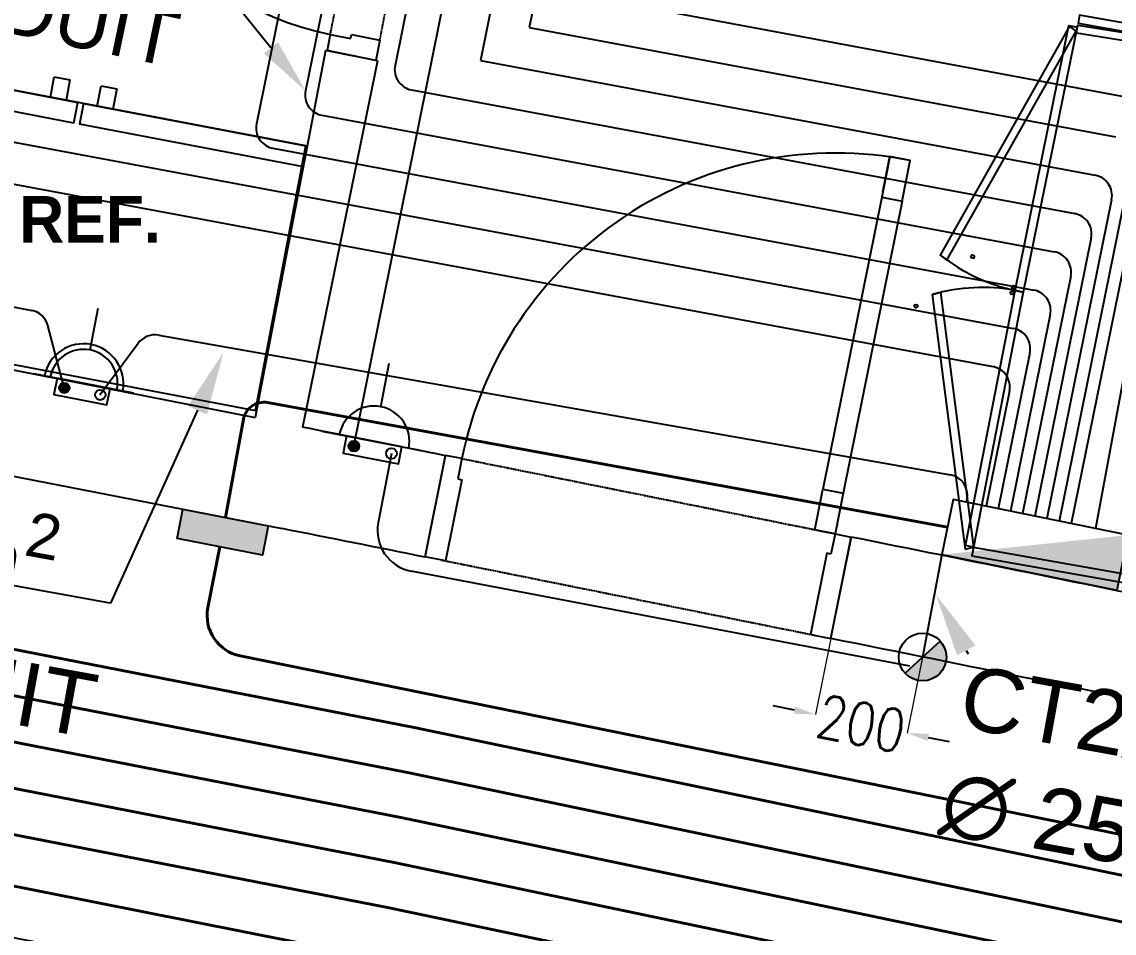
# Model space of a CAD drawing. Extents: x -678889171 to 586587, y -792238163 to 335485.
# Drawn here: x 60443 to 63083, y 33864 to 36066 of the extents above; entities that cross this region are included whole.
import ezdxf
from ezdxf import colors
from ezdxf.entities.mleader import LeaderData, LeaderLine
from ezdxf.math import Vec2, Vec3

# ---------------------------------------------------------------- set-up
doc = ezdxf.new("R2010")
doc.units = 0
doc.header["$MEASUREMENT"] = 0
doc.linetypes.add('XR-Typ22$0$HIDDEN', pattern=[0.375, 0.25, -0.125])
doc.linetypes.add('XR-Typ22$0$XR-A-TYP-2-4-5-6$0$XR-A-TYP-2-3-4-6-7-8-9-10$0$HIDDEN', pattern=[0.375, 0.25, -0.125])
doc.layers.get('0').update_dxf_attribs({"color": 8})
doc.layers.get('Defpoints').update_dxf_attribs({"color": 252})
for name, color, linetype in [('1', 8, 'Continuous'), ('9TH-FURN$0$A-SITE-PATT', 252, 'Continuous'), ('E-POW-BLOCK', 4, 'Continuous'), ('E-POW-WIR-NO', 4, 'Continuous'), ('E-TEXT', 3, 'Continuous'), ('loop line emped', 1, 'Continuous'), ('MEP', 4, 'Continuous'), ('powr wire', 4, 'Continuous'), ('XFRB100$0$11032-XEFR-B1$0$E-POWER-PANEL', 1, 'Continuous'), ('XFRB100$0$11032-XEFR-B1$0$E-POWR-PANL', 2, 'Continuous'), ('XR-A-9TH-FLOOR$0$A-ANNO-SYMB', 252, 'Continuous'), ('XR-A-TYP.furn$0$XR-A-TYP-2-4-5-6$0$I-FURN', 252, 'Continuous'), ('XR-Typ22$0$A-DOOR', 252, 'Continuous'), ('XR-Typ22$0$A-FLOR-OVHD', 252, 'XR-Typ22$0$HIDDEN'), ('XR-Typ22$0$A-WALL', 252, 'Continuous'), ('XR-Typ22$0$XR-A-2ND-FLOOR$0$XR-A-TYP-2-4-5-6$0$A-ANNO-NOTE', 252, 'Continuous'), ('XR-Typ22$0$XR-A-2ND-FLOOR$0$XR-A-TYP-2-4-5-6$0$A-EQPM', 252, 'Continuous'), ('XR-Typ22$0$XR-A-2ND-FLOOR$0$XR-A-TYP-2-4-5-6$0$A-WALL', 252, 'Continuous'), ('XR-Typ22$0$XR-A-TYP-2-4-5-6$0$A-WALL', 252, 'Continuous'), ('XR-Typ22$0$XR-A-TYP-2-4-5-6$0$XR-A-TYP-2-3-4-6-7-8-9-10$0$A-DOOR', 252, 'Continuous'), ('XR-Typ22$0$XR-A-TYP-2-4-5-6$0$XR-A-TYP-2-3-4-6-7-8-9-10$0$A-FLOR-OVHD', 252, 'XR-Typ22$0$XR-A-TYP-2-4-5-6$0$XR-A-TYP-2-3-4-6-7-8-9-10$0$HIDDEN')]:
    doc.layers.add(name, color=color, linetype=linetype)
doc.styles.get("Standard").update_dxf_attribs({"font": 'arial.ttf'})
doc.styles.add('Work$0$E-M.MODUL', font='romans.shx', dxfattribs={"width": 0.8})
doc.styles.add('XR-Typ22$0$XR-A-2ND-FLOOR$0$XR-A-TYP-2-4-5-6$0$TYPICAL TYPES$0$XREF_1BR$0$KZT', font='')
doc.styles.get('XR-Typ22$0$XR-A-2ND-FLOOR$0$XR-A-TYP-2-4-5-6$0$TYPICAL TYPES$0$XREF_1BR$0$KZT').set_extended_font_data('AvantGarde LT Medium', bold=True)
doc.dimstyles.new('Work$0$S-DIM', dxfattribs={"dimscale": 500, "dimtxt": 0.2065, "dimasz": 0.104, "dimexe": 0, "dimexo": 0, "dimgap": 0, "dimtad": 0, "dimdec": 0, "dimzin": 0, "dimdsep": 46, "dimtxsty": 'Work$0$E-M.MODUL', "dimcen": 0.25, "dimclrd": 5, "dimclre": 5, "dimclrt": 1, "dimadec": 0, "dimazin": 0, "dimtfac": 1, "dimtdec": 0, "dimtofl": 0, "dimtmove": 0, "dimatfit": 3, "dimfxl": 1, "dimtolj": 1, "dimtzin": 0, "dimlwe": 13, "dimarcsym": 0})

# ---------------------------------------------------------------- blocks, each defined once
blk = doc.blocks.new('SO1')
at = {"layer": 'E-POW-BLOCK'}
h = blk.add_hatch(color=3, dxfattribs=at)
h.dxf.hatch_style = 1
edge = h.paths.add_edge_path()
edge.add_arc((-0.1064295025979398, -0.04814632734824666), 0.03025259035537483, 0, 360)
at = {"layer": 'E-POW-BLOCK', "color": 3}
for p, q in [((1.42e-14, 0.2000001000000597), (0, 0.4500002250000599)), ((-0.3000001499999971, 7.11e-14), (0.3000001499999971, 1.42e-14))]:
    blk.add_line(p, q, dxfattribs=at)
blk.add_lwpolyline([(0.1593095883453804, 4.265338082731773e-14), (-0.1593095883453804, 4.265338082731773e-14), (-0.1593095883453804, -0.09876317676643645), (0.1593095883453804, -0.09876317676643645)], close=True, dxfattribs=at)
for centre in [(-0.1064295025979398, -0.04814632734824666), (0.1096454942411166, -0.04814632734824666)]:
    blk.add_circle(centre, 0.03025259035537483, dxfattribs=at)
blk.add_arc((0, 1.42e-14), 0.2000001000000001, 0, 179.9999999999979, dxfattribs=at)
blk = doc.blocks.new('POWER OUTLET')
h = blk.add_hatch(color=3)
h.dxf.hatch_style = 1
h.paths.add_polyline_path([(-33.35452180699924, 31.98717332019851), (-34.06205133726363, 32.74224302445008, 0.207370734747003), (-34.38928182481724, 31.98717332019851, 0.6487759016068458), (-32.66350035819608, 31.21696708043626)])
at = {"color": 3}
for points in [[(-33.35452180699924, 31.98717332019851), (-34.06205133726363, 32.74224302445008)], [(-33.35452180699924, 31.98717332019851), (-32.66350035819608, 31.21696708043626)]]:
    blk.add_lwpolyline(points, dxfattribs=at)
blk.add_circle((-33.35452180699924, 31.98717332019851), 1.034760017818, dxfattribs=at)
blk = doc.blocks.new('SO1 WP')
at = {"layer": 'E-POW-BLOCK'}
h = blk.add_hatch(color=3, dxfattribs=at)
h.dxf.hatch_style = 1
edge = h.paths.add_edge_path()
edge.add_arc((-0.1064295025979398, -0.0481463273482458), 0.03025259035537483, 0, 360)
at = {"layer": 'E-POW-BLOCK', "color": 3}
for p, q in [((1.4210854715202e-14, 0.2000001000000591), (0, 0.4500002250000605)), ((-0.3000001499999954, 7.105427357601002e-14), (0.3000001499999954, 1.598721155460225e-14))]:
    blk.add_line(p, q, dxfattribs=at)
blk.add_lwpolyline([(0.1593095883453804, 4.352074256530614e-14), (-0.1593095883453804, 4.352074256530614e-14), (-0.1593095883453804, -0.09876317676643558), (0.1593095883453804, -0.09876317676643558)], close=True, dxfattribs=at)
for centre in [(-0.1064295025979398, -0.0481463273482458), (0.1096454942411166, -0.0481463273482458)]:
    blk.add_circle(centre, 0.03025259035537483, dxfattribs=at)
for centre, radius, start, end in [((0, -0.002806461197749854), 0.2353418572437975, 0.6832706906615592, 179.3167293093385), ((0, 1.598721155460225e-14), 0.2000001000000002, 0, 180)]:
    blk.add_arc(centre, radius, start, end, dxfattribs=at)
blk = doc.blocks.new('XFRB100$0$11032-XEFR-B1$0$PANEL1', base_point=(-100.0000000000291, 0))
at = {"layer": 'XFRB100$0$11032-XEFR-B1$0$E-POWR-PANL', "color": 3}
blk.add_lwpolyline([(358.7350829352928, 254.5942718074035), (-450.0000000000279, 254.5942718073962), (-450.0000000000275, -2.371791651967214e-11), (358.7350829352786, -2.362199325034453e-11)], close=True, dxfattribs=at)
blk.add_solid([(-450.0000000000275, -2.371791651967214e-11), (358.7350829352786, -2.362199325034453e-11), (358.7350829352928, 254.5942718074035)], dxfattribs=at)
blk = doc.blocks.new('h')
h = blk.add_hatch()
h.set_pattern_fill('AR-CONC', color=4)
h.set_pattern_definition([(49.99999999999999, (0, 0), (7.172601826007535, -0.6275213498259511), [0.75, -8.25]), (355, (0, 0), (-1.38751333613, 7.521921337000118), [0.6, -6.6]), (100.45144446, (0.59771681, -0.05229344), (5.78508846727112, 6.894399909686294), [0.6374019199999998, -7.011421119999999]), (46.18420000000001, (0, 2), (10.67241330671572, -1.655192807930765), [1.125, -12.375]), (96.63563549, (0.88936745, 1.86206693), (9.346619456742284, 9.741186007745505), [0.95610342, -10.5171376]), (351.1841639899999, (0, 2), (9.346619450547731, 9.741186002699902), [0.9, -9.90000001]), (21, (1, 1.5), (5.969070521184617, -4.026188906653388), [0.75, -8.25]), (326.0000000000001, (1, 1.5), (2.433153319215817, 7.25150045046853), [0.6, -6.6]), (71.45144474, (1.49742254, 1.16448426), (8.402223767299711, 3.225311528063538), [0.6374019000000001, -7.01142112]), (37.50000000000001, (0, 0), (0.1215985531729067, 3.328938538313115), [0, -6.52, 0, -6.7, 0, -6.625]), (7.499999999999999, (0, 0), (2.630695374421486, 3.944117118823602), [0, -3.82, 0, -6.37, 0, -2.525]), (327.5, (-2.23, 0), (5.33822436172409, -0.2255487173437976), [0, -2.5, 0, -7.8, 0, -10.35]), (317.5, (-3.23, 0), (5.831861693423862, 1.001049823323177), [0, -3.25, 0, -5.18, 0, -7.35])])
h.paths.add_polyline_path([(648500834.4310429, 819108045.8914065), (648500906.656452, 819108048.82615), (648500915.1896517, 819107838.8201035), (648500842.9642427, 819107835.8853601)])
at = {"color": 4}
blk.add_lwpolyline([(648500834.4310429, 819108045.8914065), (648500906.656452, 819108048.82615), (648500915.1896517, 819107838.8201035), (648500842.9642427, 819107835.8853601)], close=True, dxfattribs=at)
blk = doc.blocks.new('*D3143')
at = {"layer": '1', "color": 5, "lineweight": 13, "transparency": 16777216}
for p, q in [((62398.53296244287, 34576.4601421058), (62361.29688076403, 34392.683828582)), ((62620.08404605717, 34531.5702752491), (62582.84796437833, 34347.79396172529))]:
    blk.add_line(p, q, dxfattribs=at)
at = {"layer": '1', "color": 5, "lineweight": -2, "transparency": 16777216}
for p, q in [((62310.33248903356, 34403.01004645415), (62259.36809730309, 34413.3362643263)), ((62633.8123561088, 34337.46774385314), (62684.77674783926, 34327.14152598098))]:
    blk.add_line(p, q, dxfattribs=at)
at = {"layer": '1', "color": 5, "transparency": 16777216}
for points in [[(62312.05352534558, 34411.50411174256), (62308.61145272152, 34394.51598116574), (62361.29688076403, 34392.683828582)], [(62635.53339242082, 34345.96180914155), (62632.09131979677, 34328.97367856473), (62582.84796437833, 34347.79396172529)]]:
    blk.add_solid(points, dxfattribs=at)
at = {"layer": 'Defpoints', "color": 0, "transparency": 16777216}
for p in [(62398.53296244287, 34576.4601421058, 7.655406923288758e-06), (62620.08404605717, 34531.5702752491, 1.233358114103702e-06), (62582.84796437833, 34347.79396172529)]:
    blk.add_point(p, dxfattribs=at)
at = {"layer": '1', "color": 1, "transparency": 16777216, "insert": (62472.07242257117, 34370.23889515364), "char_height": 103.25, "attachment_point": 5, "rotation": 348.546001364838, "style": 'Work$0$E-M.MODUL'}
blk.add_mtext('\\A1;200', dxfattribs=at)
blk = doc.blocks.new('*D3305')
at = {"layer": '1', "color": 5, "lineweight": 13, "transparency": 16777216}
for p, q in [((57349.44041994223, 34044.15306166386), (57422.15953772794, 34425.26943079215)), ((61137.44945141576, 33321.37992136789), (61210.16856920147, 33702.49629049617))]:
    blk.add_line(p, q, dxfattribs=at)
at = {"layer": '1', "color": 5, "lineweight": -2, "transparency": 16777216}
for p, q in [((57473.2380483898, 34415.52336755789), (59173.20970888158, 34091.15934274725)), ((61159.09005853961, 33712.24235373044), (59459.11839804783, 34036.60637854108))]:
    blk.add_line(p, q, dxfattribs=at)
at = {"layer": '1', "color": 5, "transparency": 16777216}
for points in [[(57474.86239226218, 34424.03645266819), (57471.61370451743, 34407.01028244758), (57422.15953772794, 34425.26943079215)], [(61160.71440241198, 33720.75543884074), (61157.46571466723, 33703.72926862013), (61210.16856920147, 33702.49629049617)]]:
    blk.add_solid(points, dxfattribs=at)
at = {"layer": 'Defpoints', "color": 0, "transparency": 16777216}
for p in [(57422.15953772794, 34425.26943079215), (57349.44041994223, 34044.15306166386, 5.662226369679004e-06), (61137.44945141576, 33321.37992136789)]:
    blk.add_point(p, dxfattribs=at)
at = {"layer": '1', "color": 1, "transparency": 16777216, "insert": (59316.1640534647, 34063.88286064417), "char_height": 103.25, "attachment_point": 5, "rotation": 349.19749310589793, "style": 'Work$0$E-M.MODUL'}
blk.add_mtext('\\A1;3900', dxfattribs=at)
blk = doc.blocks.new('*U1096')
for p, q in [((4.568885252019771e-11, 110.0000000001604), (-3.765940140246086e-11, -139.9999999998396)), ((50.00000000003659, 110.0000000001428), (4.568885252019771e-11, 110.0000000001604)), ((49.99999999996628, -89.9999999998731), (50.00000000003659, 110.0000000001428)), ((949.9999999996706, -90.00000000018952), (949.9999999997319, 109.9999999998264)), ((949.9999999997319, 109.9999999998264), (999.9999999997183, 109.9999999998088)), ((999.9999999997183, 109.9999999998088), (999.999999999635, -140.0000000001912)), ((39.9999999999487, -139.9999999998537), (39.99999999996628, -89.99999999986957)), ((39.99999999996628, -89.99999999986957), (49.99999999996628, -89.9999999998731)), ((959.9999999996661, -90.00000000019304), (949.9999999996706, -90.00000000018952)), ((959.9999999996486, -140.0000000001771), (959.9999999996661, -90.00000000019304)), ((39.9999999999487, -139.9999999998537), (-3.765940140246086e-11, -139.9999999998396)), ((959.9999999996486, -140.0000000001771), (999.999999999635, -140.0000000001912)), ((39.99999999966495, -959.9999999995945), (39.99999999990899, -239.9999999998196)), ((89.99999999964676, -959.999999999612), (89.9999999998908, -239.9999999998371))]:
    blk.add_line(p, q)
for points in [[(89.9999999998908, -239.9999999998371), (39.99999999990899, -239.9999999998196), (39.99999999994415, -139.9999999998537), (89.99999999992596, -139.9999999998712), (89.99999999989538, -226.9999999998399)], [(89.99999999963767, -959.999999999612), (39.99999999965586, -959.9999999995945), (39.99999999962069, -1059.999999999558), (89.99999999960251, -1059.999999999576), (89.99999999963309, -972.9999999996047), (89.99999999960251, -1059.999999999576)]]:
    blk.add_lwpolyline(points, close=True)
blk.add_arc((39.99999999994415, -139.9999999998537), 919.9999999997044, 269.9999999999798, 359.99999999998)
at = {"layer": 'XR-Typ22$0$XR-A-TYP-2-4-5-6$0$XR-A-TYP-2-3-4-6-7-8-9-10$0$A-FLOR-OVHD'}
for p, q in [((959.9999999997365, 109.9999999998911), (40.00000000003205, 110.0000000002145)), ((959.9999999996486, -140.0000000001771), (39.99999999994415, -139.9999999998537))]:
    blk.add_line(p, q, dxfattribs=at)
blk = doc.blocks.new('XR-Typ22$0$XR-A-2ND-FLOOR$0$XR-A-TYP-2-4-5-6$0$A$C30F165C2')
at = {"layer": 'XR-Typ22$0$XR-A-2ND-FLOOR$0$XR-A-TYP-2-4-5-6$0$A-EQPM'}
for p, q in [((7.275957614183426e-12, -7.275957614183426e-12), (900.0000000000218, 0)), ((900.0000000000218, 0), (900, -650.7999999999956)), ((7.275957614183426e-12, -650.7999999999956), (7.275957614183426e-12, -7.275957614183426e-12)), ((338.9750000000131, -600.0000000000073), (0, -600.0000000000073)), ((7.275957614183426e-12, -650.7999999999956), (0, -600.0000000000073)), ((338.9750000000131, -600.0000000000073), (338.9750000000058, -650.7999999999956)), ((900.0000000000073, -600.0000000000073), (352.9750000000058, -600.0000000000073)), ((352.9750000000058, -650.7999999999956), (352.9750000000058, -600.0000000000073)), ((900.0000000000073, -600.0000000000073), (900, -650.7999999999956)), ((900, -650.7999999999956), (7.275957614183426e-12, -650.7999999999956)), ((7.275957614183426e-12, -650.7999999999956), (338.9750000000058, -650.7999999999956)), ((310.0567722904743, -650.7999999999956), (271.6234744505637, -650.7999999999956)), ((271.6234744505637, -650.7999999999956), (271.6234744505637, -701.0267485376462)), ((310.0567722904671, -701.0267485376462), (310.0567722904743, -650.7999999999956)), ((352.9750000000058, -650.7999999999956), (900, -650.7999999999956)), ((425.3566658101699, -650.7999999999956), (386.9233679702666, -650.7999999999956)), ((386.9233679702666, -650.7999999999956), (386.9233679702593, -701.0267485376462)), ((425.3566658101699, -701.0267485376462), (425.3566658101699, -650.7999999999956)), ((271.6234744505637, -701.0267485376462), (310.0567722904671, -701.0267485376462)), ((386.9233679702593, -701.0267485376462), (425.3566658101699, -701.0267485376462))]:
    blk.add_line(p, q, dxfattribs=at)
blk = doc.blocks.new('*U1097')
for p, q in [((709.9999999996996, 719.9999999996726), (709.9999999997087, 199.9999999998977)), ((759.9999999996814, 719.9999999996726), (759.9999999996905, 199.9999999998977)), ((4.479770531926471e-12, -20), (-6.770297693817698e-14, 99.99999999993177)), ((39.99999999998629, 99.9999999999318), (-6.770297693817698e-14, 99.99999999993177)), ((39.99999999998629, 99.9999999999318), (39.99999999998629, 49.99999999994769)), ((759.9999999996862, 99.9999999999318), (759.999999999686, 49.9999999999477)), ((759.9999999996862, 99.9999999999318), (799.9999999996726, 99.99999999993177)), ((799.9999999996771, -20), (799.9999999996726, 99.99999999993177)), ((39.99999999998629, 49.99999999994769), (49.99999999998174, 49.9999999999477)), ((49.99999999998174, 49.9999999999477), (49.99999999999083, -20)), ((749.999999999686, 49.9999999999477), (749.9999999996862, -20)), ((759.999999999686, 49.9999999999477), (749.999999999686, 49.9999999999477)), ((49.99999999999083, -20), (4.479770531926471e-12, -20)), ((749.9999999996862, -20), (799.9999999996771, -20))]:
    blk.add_line(p, q)
for points in [[(709.9999999997087, 719.9999999996726), (759.9999999996905, 719.9999999996726), (759.9999999996908, 819.9999999996362), (709.999999999709, 819.9999999996362), (709.999999999709, 732.9999999996653), (709.999999999709, 819.9999999996362)], [(709.9999999997087, 199.9999999998977), (759.9999999996905, 199.9999999998977), (759.9999999996908, 99.9999999999318), (709.999999999709, 99.9999999999318), (709.999999999709, 186.9999999999004)]]:
    blk.add_lwpolyline(points, close=True)
blk.add_arc((759.9999999996908, 99.9999999999318), 719.9999999997044, 90.00000000000001, 180)
at = {"layer": 'XR-Typ22$0$A-FLOR-OVHD'}
for p, q in [((39.99999999998629, 99.9999999999318), (759.9999999996908, 99.9999999999318)), ((49.99999999998174, -20), (749.9999999996862, -20))]:
    blk.add_line(p, q, dxfattribs=at)
blk = doc.blocks.new('XR-Typ22')
at = {"layer": 'XR-Typ22$0$A-WALL'}
for p, q in [((60666.31270323598, 22204.64157081608), (63807.77462108811, 21588.35053560581)), ((59518.84743267482, 22169.43560154652), (63873.18889040181, 21319.74647324228, -0.04011001418541224))]:
    blk.add_line(p, q, dxfattribs=at)
at = {"layer": 'XR-Typ22$0$XR-A-2ND-FLOOR$0$XR-A-TYP-2-4-5-6$0$A-WALL', "extrusion": (6.689319979007212e-07, -6.631241455370009e-08, 0.9999999999997741)}
for p, q in [((63977.55902949904, 22474.8426041205), (63807.77462108811, 21588.35053560581)), ((64102.91498050241, 22450.48046592055), (63977.55902949904, 22474.8426041205)), ((64102.91498050241, 22450.48046592055), (63921.99084618401, 21564.93651686299))]:
    blk.add_line(p, q, dxfattribs=at)
at = {"layer": 'XR-Typ22$0$XR-A-TYP-2-4-5-6$0$A-WALL', "extrusion": (6.689319979007212e-07, -6.631241455370009e-08, 0.9999999999997741)}
blk.add_line((64218.47820809545, 21250.91777053963), (64267.82192369613, 21496.00013334483), dxfattribs=at)
blk.add_lwpolyline([(65199.11882613104, 21055.09518599851), (65248.462475878, 21300.17722171297)], dxfattribs=at)
for centre, radius, start, end in [((-55585.00220910979, -578860.3633940873, 0.001203041805030267), 612202.95873223, 78.71011500409048, 78.74311793402943), ((-55585.00220910979, -578860.3633940873, 0.001203041805030274), 611952.95873223, 78.71011500409048, 78.74311793402943), ((-55585.00220910979, -578860.3633940873, 0.001203041805030267), 612202.95873223, 78.53422891828544, 78.61652544599063), ((-55585.00127178701, -578860.3587469425, 0.08474694428397152), 611952.9539915044, 78.52236559113146, 78.61652544599063)]:
    blk.add_arc(centre, radius, start, end, dxfattribs=at)
at = {"layer": 'XR-Typ22$0$A-DOOR', "extrusion": (0, 0, -1), "xscale": -1, "zscale": -1, "rotation": 281.3487875682187}
blk.add_blockref('*U1097', (-64079.35430717871, 22455.18407999718, 0.04081835046879619), dxfattribs=at)
at = {"layer": 'XR-Typ22$0$XR-A-2ND-FLOOR$0$XR-A-TYP-2-4-5-6$0$A-EQPM', "extrusion": (3.007721294302591e-07, -5.222647380828947e-08, -0.9999999999999535), "zscale": -0.9999999999999991, "rotation": 190.7927431468051}
blk.add_blockref('XR-Typ22$0$XR-A-2ND-FLOOR$0$XR-A-TYP-2-4-5-6$0$A$C30F165C2', (-62924.07995433841, 21773.81823579694, 0.01806334815092107), dxfattribs=at)
at = {"layer": 'XR-Typ22$0$XR-A-TYP-2-4-5-6$0$XR-A-TYP-2-3-4-6-7-8-9-10$0$A-DOOR', "extrusion": (1.384735586307972e-08, 6.820317519953372e-08, 0.9999999999999977), "rotation": 168.6165241122906}
blk.add_blockref('*U1096', (65220.67881988954, 21162.18025170555, 0.002346461836561839), dxfattribs=at)
at = {"layer": 'XR-Typ22$0$XR-A-2ND-FLOOR$0$XR-A-TYP-2-4-5-6$0$A-ANNO-NOTE', "insert": (63409.00947040813, 22067.13060996724), "char_height": 112.5000000000006, "width": 1932.754287415223, "attachment_point": 5, "style": 'XR-Typ22$0$XR-A-2ND-FLOOR$0$XR-A-TYP-2-4-5-6$0$TYPICAL TYPES$0$XREF_1BR$0$KZT'}
blk.add_mtext('REF.', dxfattribs=at)
blk = doc.blocks.new('XR-A-TYP.furn')
at = {"layer": 'XR-A-TYP.furn$0$XR-A-TYP-2-4-5-6$0$I-FURN', "extrusion": (-6.87786303233802e-08, 1.283473533839706e-08, 0.9999999999999976)}
for points, elevation in [([(66352.40970538325, 22462.96452292283), (66352.40859465688, 22462.96472299839), (65799.97317865878, 22560.64279285481), (65796.42763198576, 22540.9595741447), (66348.86304233425, 22443.28150530595), (66349.74943465194, 22448.20230896587), (66358.60688307144, 22446.60681296293), (66357.72049075372, 22441.68600930314), (66367.56210575813, 22439.9132349488), (66371.1076524314, 22459.59645365891), (66361.26715708774, 22461.3690263282)], -0.004275951333769071), ([(66346.53711888396, 22428.07784344149), (66346.53600386767, 22428.0780180323), (65792.56681832294, 22516.64457857767), (65795.66074722343, 22536.40381955395), (66349.62992709666, 22447.83725989665), (66348.85645054295, 22442.89744876458), (66357.74810898208, 22441.50518075932), (66358.521585536, 22446.4449918914), (66368.40121169547, 22444.89802655321), (66365.30728279508, 22425.13878557691), (66355.4287806209, 22426.68557492003)], -0.004275951333769267), ([(65640.82677822879, 21888.09049478531), (65642.78817969159, 21887.69946498781)], -0.004275710191069363), ([(65641.02229312762, 21889.0711955166), (65642.9836945902, 21888.68016571902)], -0.004275710191069311), ([(65643.65354723537, 21902.26953919225), (65645.6149486979, 21901.87850939479)], -0.004275710191069219), ([(65643.84906213422, 21903.25023992353), (65645.81046359663, 21902.85921012598)], -0.004275710191069195), ([(66095.73667301727, 21176.27106421009), (66095.73556229088, 21176.27126428563), (65543.30014629262, 21273.94933414223), (65539.75459961951, 21254.2661154319), (66092.19000996817, 21156.58804659315), (66093.07640228585, 21161.50885025317), (66101.93385070542, 21159.91335425019), (66101.04745838784, 21154.99255059032), (66110.88907339223, 21153.21977623604), (66114.43462006545, 21172.90299494639), (66104.59412472187, 21174.67556761557)], -0.004275951333769228)]:
    blk.add_lwpolyline(points, dxfattribs=dict(at, elevation=elevation))
for points, elevation in [([(65776.00294031548, 22533.98251557278), (65463.44354991835, 21980.82853174119), (65479.32231340637, 21968.66692538537), (65791.8808384477, 22521.82141566746)], -0.004276047263544569), ([(65644.29931177098, 21895.27933500718), (65774.22627303137, 22535.53785695502), (65793.8402881094, 22531.6275612456), (65663.91332684857, 21891.36903929777)], -0.004276047263544442), ([(65524.35833500452, 21269.51430009107), (65444.46371443349, 21885.62502540314), (65463.79226659775, 21890.76767747198), (65543.68589375615, 21274.65681627497)], -0.004276047263544515), ([(65524.07120413512, 21278.56718780376), (65644.29930953663, 21895.27933545266), (65663.91332461439, 21891.36903974313), (65543.68521921248, 21274.65689209449)], -0.004276047263544571)]:
    blk.add_lwpolyline(points, close=True, dxfattribs=dict(at, elevation=elevation))
at = {"layer": 'XR-A-TYP.furn$0$XR-A-TYP-2-4-5-6$0$I-FURN', "ltscale": 0.5, "extrusion": (-6.87786303233802e-08, 1.283473533839706e-08, 0.9999999999999976)}
for points, elevation in [([(65544.27793654465, 21974.31841327489), (65545.86572556704, 21973.10230225177)], -0.0042802383413384), ([(65544.88599205621, 21975.11230778603), (65546.47378107857, 21973.89619676298)], -0.004280238341338409)]:
    blk.add_lwpolyline(points, dxfattribs=dict(at, elevation=elevation))
at = {"layer": 'XR-A-TYP.furn$0$XR-A-TYP-2-4-5-6$0$I-FURN', "ltscale": 0.5, "extrusion": (-6.877678520048416e-08, 1.28828157661553e-08, 0.9999999999999976)}
for points, elevation in [([(65408.16809494943, 21859.0106816571), (65410.09581566263, 21859.54349762221)], -0.004269954800130449), ([(65408.43450293216, 21858.04682130056), (65410.36222364538, 21858.57963726574)], -0.004269954800130412)]:
    blk.add_lwpolyline(points, dxfattribs=dict(at, elevation=elevation))
at = {"layer": 'XR-A-TYP.furn$0$XR-A-TYP-2-4-5-6$0$I-FURN', "ltscale": 0.5, "extrusion": (-6.87786303233802e-08, 1.283473533839706e-08, 0.9999999999999976)}
blk.add_circle((65541.40638625577, 21977.14758257672, -0.004280238341338465), 3.999999999999997, dxfattribs=at)
at = {"layer": 'XR-A-TYP.furn$0$XR-A-TYP-2-4-5-6$0$I-FURN', "extrusion": (-6.87786303233802e-08, 1.283473533839706e-08, 0.9999999999999976)}
for centre in [(65637.0017327531, 21889.36290474586, -0.004275710191069223), (65639.82850175964, 21903.54194915295, -0.004275710191069302)]:
    blk.add_circle(centre, 3.999999999999997, dxfattribs=at)
at = {"layer": 'XR-A-TYP.furn$0$XR-A-TYP-2-4-5-6$0$I-FURN', "ltscale": 0.5, "extrusion": (-6.877678520048416e-08, 1.28828157661553e-08, 0.9999999999999976)}
blk.add_circle((65404.44585751487, 21857.46311954826, -0.004269954800130497), 3.999999999999997, dxfattribs=at)
at = {"layer": 'XR-A-TYP.furn$0$XR-A-TYP-2-4-5-6$0$I-FURN', "extrusion": (-6.87786303233802e-08, 1.283473533839706e-08, 0.9999999999999976)}
for centre, start, end in [((65737.93673052291, 22327.17821828706, -0.004275710191069304), 231.6020522378321, 257.7673600626488), ((65565.15346021876, 21460.4914030788, -0.004275710191069352), 79.68322692057276, 105.8485347473257)]:
    blk.add_arc(centre, 441.9328134102258, start, end, dxfattribs=at)

msp = doc.modelspace()

# ---------------------------------------------------------------- block references
at = {"layer": 'XR-A-9TH-FLOOR$0$A-ANNO-SYMB'}
msp.add_blockref('XR-Typ22', (-2800.434649049275, 13522.11598560929), dxfattribs=at)

# ---------------------------------------------------------------- next in the draw order: block references
at = {"layer": '9TH-FURN$0$A-SITE-PATT'}
msp.add_blockref('XR-A-TYP.furn', (-2800.434649049275, 13522.11598560929), dxfattribs=at)

# ---------------------------------------------------------------- next in the draw order: linework, layer by layer
at = {"color": 240, "true_color": 0xed1f24}
for p, q in [((62606.17719295513, 40696.96140439569, -0.02521246376828401), (61669.7645363574, 36052.43980099185, -0.0005759436012056085)), ((62488.38575297131, 40618.69789651349, -0.02469248430763571), (61551.68164811438, 35972.73073625326, -4.829629151004156e-05)), ((63752.15337570556, 38711.12118122126, 0.1603095885647008), (63038.26502630374, 34842.29706792543, 0.0004223282443263088)), ((61669.7645363574, 36052.43980099185, 0.0003114729292390344), (63086.53390496408, 35788.3156542551, 0.0004207798960621408)), ((61551.68164811443, 35972.73073625324, 0.0003040640472635839), (63037.15272213492, 35695.79873262474, 0.0004215534865275768)), ((63126.37212047275, 35729.2209707392, 0.0002746509697310121), (62950.06198427957, 34860.19185425297, 0.0004223282443377926)), ((63076.9909376436, 35636.70404910882, 0.000291386348316526), (62920.66097027136, 34866.15678302883, 0.0004223282443377996))]:
    msp.add_line(p, q, dxfattribs=at)
at = {"color": 240, "true_color": 0xed1f24, "extrusion": (3.591501402189689e-08, 1.626471321981779e-07, 0.9999999999999861)}
msp.add_arc((63027.98924763021, 35646.64559706767, 0.00849135300582827), 50, 348.5313949638467, 79.43974340556633, dxfattribs=at)
at = {"layer": '1', "color": 2}
msp.add_line((62726.35784655993, 34905.57733816838, 0.00042232822882627), (62727.83705999193, 34914.11900210675, 0.0004213229386837575), dxfattribs=at)
at = {"layer": 'E-POW-WIR-NO'}
for p, q in [((61245.86952778275, 35041.14219187812, -0.04024012056340998), (61908.58213577236, 38328.13645222443, -0.0007856708442295357)), ((59960.1217041098, 35468.76871437844), (60467.43388302901, 35369.24436676683)), ((60545.97536637136, 35181.92760507518, 4.235756290713651e-06), (60506.15558992812, 35332.92900455379, 7.076232945387763e-07)), ((61336.53103527185, 35023.40991288059, -0.04024012056340964), (61304.59726724276, 34855.95293295159, -0.04531963822047913)), ((62589.62007842955, 34509.48867375631, -0.001987826355385664), (61384.09484260684, 34738.99082154682, -0.04783859079707131))]:
    msp.add_line(p, q, dxfattribs=at)
at = {"layer": 'E-POW-WIR-NO', "extrusion": (4.833788233424189e-09, 2.463959523454968e-08, 0.9999999999999998)}
msp.add_arc((60457.80837559924, 35320.17961764163, 0.001163770635358153), 50, 14.77285858578258, 78.90069002514865, dxfattribs=at)
at = {"layer": 'E-POW-WIR-NO', "extrusion": (-1.010677662689975e-05, -2.840592369725095e-05, 0.9999999995454782)}
msp.add_arc((61402.8271070488, 34837.22063194412, -1.655027048390343), 100, 169.2034200403276, 259.2034200387313, dxfattribs=at)
at = {"layer": 'loop line emped', "color": 3}
for p, q in [((61691.04325005997, 37675.89424693729, -0.00887292775673032), (61345.33456937838, 35961.21063539407, 0.0002224842109890268)), ((61411.58121063342, 37285.01741867003, 7.523547651561852e-07), (61128.67915450447, 35899.87815689811, 0.0002443298121661179)), ((61254.13130958469, 37013.84009962633, 5.220621876844862e-05), (61010.34448428752, 35820.21603113248, 0.0002631104298004604)), ((61787.84742460013, 36132.14886573042, 0.0003184030023445225), (63135.91508779294, 35880.83257588548, 0.000419438421792491)), ((61768.0813408659, 36034.11088827248, -0.0005835557350982977), (61767.79201029192, 36032.67583494219, -0.0005759436012056085)), ((58540.67926422853, 36025.44850387637, 5.638671493282416e-05), (62790.24680799016, 35233.21412447275, 0.0004186501751601438)), ((61649.998452623, 35954.40182353384, -5.590842536683759e-05), (61649.70912204901, 35952.96677020359, -4.829629147434268e-05)), ((61385.15976883259, 35902.05201015723, 0.0002923429578637338), (62987.77153930595, 35603.28181099434, 0.000421727178680123)), ((59897.72414863019, 35874.18152740048, 0.0001706040776570754), (62839.62799081902, 35325.73104610314, 0.0004204758908675698)), ((61168.50435395862, 35840.71953166126, 0.0002758978429551577), (62938.39035647697, 35510.76488936392, 0.0004212784461308759)), ((63175.75330330161, 35821.73789236955, 0.0002579155911455154), (62979.46299828761, 34854.22692547713, 0.0004223282443377996)), ((61050.16968374178, 35761.05740589563, 0.0002673653374389382), (62889.009173648, 35418.24796773357, 0.0004208877270636272)), ((63027.60975481462, 35544.18712747843, 0.0003081217269020348), (62891.25995626327, 34872.12171180468, 0.0004223282443378031)), ((62978.22857198564, 35451.67020584802, 0.0003248571054875488), (62861.85894225517, 34878.08664058051, 0.0004223282443378083)), ((62928.84738915667, 35359.15328421766, 0.0003415924840730472), (62832.45792824714, 34884.05156935636, 0.0004223282443378048)), ((60774.32306232993, 35309.03894172848), (62687.24893681137, 34971.89188823807, 0.0004051439895102621)), ((60631.69303760308, 35165.30438158978, 4.235756290712784e-06), (60724.62083660948, 35289.87162812975, 7.269563347665244e-07)), ((62879.46620632769, 35266.63636258725, 0.0003583278626585576), (62803.05691423904, 34890.01649813219, 0.0004223282443378073)), ((62830.08502349883, 35174.11944095685, 0.0003750632412440665), (62773.65590023113, 34895.98142690804, 0.0004223282443378074)), ((62666.99210039448, 34778.93489816714, 0.000422328369023767), (62620.08404605716, 34531.57027524909, 1.233358114103702e-06))]:
    msp.add_line(p, q, dxfattribs=at)
at = {"layer": 'loop line emped', "color": 3, "extrusion": (-4.116914957553864e-08, 2.239451256253511e-07, 0.9999999999999741)}
msp.add_arc((61394.32324333715, 35951.205145713, 0.005805257681244881), 50, 168.4566204638656, 259.4397434055673, dxfattribs=at)
at = {"layer": 'loop line emped', "color": 3, "extrusion": (-4.828815967375682e-08, 1.986316152911178e-07, 0.9999999999999791)}
msp.add_arc((61177.66782846335, 35889.87266721726, 0.004441283351476094), 50, 168.4566204638656, 259.4397434055673, dxfattribs=at)
at = {"layer": 'loop line emped', "color": 3, "extrusion": (-5.173045658693799e-08, 1.801670376124099e-07, 0.9999999999999826)}
msp.add_arc((61059.33315824639, 35810.21054145176, 0.003552175959696481), 50, 168.4566204638657, 259.4397434055672, dxfattribs=at)
at = {"layer": 'loop line emped', "color": 3, "extrusion": (2.625835938269792e-08, 1.646062910598409e-07, 0.9999999999999862)}
msp.add_arc((62978.60806480132, 35554.12867543739, 0.007936206888940566), 50, 348.5313949638467, 79.43974340556642, dxfattribs=at)
at = {"layer": 'loop line emped', "color": 3, "extrusion": (9.08228377404707e-09, 1.680910031050141e-07, 0.9999999999999858)}
msp.add_arc((62929.2268819723, 35461.6117538071, 0.006961942858909644), 50, 348.5313949638467, 79.43974340556659, dxfattribs=at)
at = {"layer": 'loop line emped', "color": 3, "extrusion": (-3.025236568149208e-09, 1.705473978563495e-07, 0.9999999999999855)}
msp.add_arc((62879.84569914333, 35369.09483217684, 0.006271123624304729), 50, 348.5313949638467, 79.4397434055667, dxfattribs=at)
at = {"layer": 'loop line emped', "color": 3, "extrusion": (-2.720817299078918e-08, 1.75453673990648e-07, 0.9999999999999843)}
msp.add_arc((62830.46451631429, 35276.57791054669, 0.004908753720260817), 50, 348.5313949638467, 79.43974340556693, dxfattribs=at)
at = {"layer": 'loop line emped', "color": 3, "extrusion": (4.839216753691776e-09, 2.466726639755242e-08, 0.9999999999999997)}
msp.add_arc((60764.69755490005, 35259.97419260323, 0.001165091223435371), 50, 78.90069002514865, 143.27687430894, dxfattribs=at)
at = {"layer": 'loop line emped', "color": 3, "extrusion": (-3.899646264222145e-08, 1.778453026651076e-07, 0.9999999999999836)}
msp.add_arc((62781.08333348553, 35184.06098891643, 0.004236114291047879), 50, 348.5313949638467, 79.43974340556707, dxfattribs=at)
at = {"layer": 'loop line emped', "color": 3, "extrusion": (-1.853914264999643e-07, 1.497979363264913e-07, 0.9999999999999716)}
msp.add_arc((62678.57035734705, 34922.65082551224, -0.005977817279952355), 50, 350.1751732929248, 80.00445585701138, dxfattribs=at)
at = {"layer": 'powr wire', "color": 6, "lineweight": 40}
for p, q in [((56646.33779953877, 35287.99423692867), (61391.55583398553, 34361.10999856364)), ((56630.10843293477, 35179.1980620895), (61375.32646738159, 34252.31382372447)), ((62680.50441577271, 34845.53682899448, 0.0004223282976241194), (61037.09077700417, 35146.39371320198, -0.06733422212211337)), ((60935.41599057391, 34868.66210654794, -0.1192572807212819), (60978.90435858109, 35106.21485558966, -0.07792033297264922)), ((56613.87906633082, 35070.40188725034), (61359.09710077758, 34143.51764888531)), ((56581.42033312286, 34852.80953757201), (61326.63836756963, 33925.92529920698)), ((60921.57169697966, 34797.71523932037, -0.1192455348818813), (60892.95895297467, 34651.23124137584, -0.1192455348818822)), ((56560.33253937241, 34744.84979991607), (62725.17380961942, 33521.72739990774)), ((60971.22750787015, 34534.0558344814, -0.116678494208724), (65393.83967713584, 33637.09092826885)), ((61391.55583398553, 34361.10999856364), (65420.085154756, 33519.42038956618)), ((61375.32646738159, 34252.31382372447), (65495.22048898545, 33391.53518416586)), ((61359.09710077758, 34143.51764888531), (65521.46596660567, 33273.8646454632)), ((61326.63836756963, 33925.92529920698), (65622.84677845534, 33028.30890136024))]:
    msp.add_line(p, q, dxfattribs=at)
msp.add_lwpolyline([(30737.12172456915, 39368.0516145077), (39433.94703441535, 38002.29440630487), (43509.63106686246, 37324.12083050259), (45579.55867241579, 36970.14684536589), (46946.13180271871, 36723.41927753044), (49897.31313686611, 36191.81114555614), (56597.64969972687, 34961.60571241117), (61342.86773417363, 34034.72147404614), (65596.60130083517, 33145.97944006289)], dxfattribs=at)
at = {"layer": 'powr wire', "color": 6, "lineweight": 40, "extrusion": (-7.07152142275695e-05, -0.0001610659443151317, 0.99999998452856)}
msp.add_arc((61028.08683918403, 35097.2099126878, -10.0444722638921), 50, 79.62583615842576, 169.6258361588074, dxfattribs=at)
at = {"layer": 'powr wire', "color": 6, "lineweight": 40, "extrusion": (-2.537693594121554e-05, 4.956881174093816e-06, 0.9999999996657202)}
msp.add_arc((60991.10414639349, 34632.06052761586, -1.492760217663178), 100, 168.9475678467079, 258.5351569217324, dxfattribs=at)

# ---------------------------------------------------------------- next in the draw order: block references
at = {"layer": 'E-POW-BLOCK'}
for name, p, xscale, yscale, zscale, rotation in [('SO1', (61294.47674013829, 35052.60941862845, -0.04024012056340904), 427.5336916951256, 427.5336916951256, 427.5336916951256, 348.9333533633343), ('POWER OUTLET', (64401.04308930927, 36388.6595732542, 1.233358114103699e-06), 55.67728743761145, 55.67728743761145, 55.67728743761145, 90.0000000004097)]:
    msp.add_blockref(name, p, dxfattribs=dict(at, xscale=xscale, yscale=yscale, zscale=zscale, rotation=rotation))
at = {"layer": 'E-POW-WIR-NO', "xscale": 410.1995351285418, "yscale": 410.1995351285418, "zscale": 410.1995351285418, "rotation": 349.0248664474273}
msp.add_blockref('SO1 WP', (60592.59418930268, 35193.00437229656, 4.23575629681836e-06), dxfattribs=at)
at = {"layer": 'MEP', "extrusion": (8.90473075459888e-06, -1.572076000058603e-06, 0.9999999999591171), "rotation": 256.6314539527345}
msp.add_blockref('h', (-646909232.6313468, 820352342.7383065, 0.3685400052472687), dxfattribs=at)
at = {"layer": 'XFRB100$0$11032-XEFR-B1$0$E-POWER-PANEL', "extrusion": (-1.321931878783951e-13, -1.045066415153383e-12, -1), "xscale": -0.5338596938492439, "yscale": 0.5338596938492436, "zscale": 0.5338596938492434, "rotation": 11.46860503616748}
msp.add_blockref('XFRB100$0$11032-XEFR-B1$0$PANEL1', (-62850.11229099488, 34741.78315591597, -0.0004223729994700443), dxfattribs=at)

# ---------------------------------------------------------------- next in the draw order: dimensions: what is measured, and where the dimension line sits
at = {"layer": '1', "color": 2}
dim = msp.add_aligned_dim(p1=(62398.53296244287, 34576.46014210579, 7.655406923288758e-06), p2=(62620.08404605716, 34531.57027524909, 1.233358114103702e-06), distance=-187.51069087172147, text='200', dimstyle='Work$0$S-DIM', dxfattribs=at)
dim.commit()
dim.dimension.update_dxf_attribs({"geometry": '*D3143', "text_midpoint": (62472.07242257117, 34370.23889515364)})
at = {"layer": '1', "color": 4}
dim = msp.add_aligned_dim(p1=(61137.44945141576, 33321.37992136789), p2=(57349.44041994223, 34044.15306166386, 5.662226369679004e-06), distance=-387.9919546963049, text='3900', dimstyle='Work$0$S-DIM', dxfattribs=at)
dim.commit()
dim.dimension.update_dxf_attribs({"geometry": '*D3305', "text_midpoint": (59316.1640534647, 34063.88286064417)})

# ---------------------------------------------------------------- next in the draw order: leaders
at = {"layer": 'E-TEXT', "color": 30}
ml = msp.add_multileader_mtext('Standard', dxfattribs=at)
ml.set_content('\\C30;CT16/DP-T-8 {\\A1;3(1x3)mm\\H0.7x;\\S2^ ;\\H1.42857x; \\P∅ 25 mm PVC CONDUIT}', color=3)
ml.set_leader_properties(color=30)
ml.build(insert=Vec2(0, 0))
ml.multileader.update_dxf_attribs({"text_right_attachment_type": 6, "dogleg_length": 0.2763936738358556, "arrow_head_size": 153.5520410199195, "scale": 2})
ctx = ml.context
ctx.base_point, ctx.scale, ctx.char_height, ctx.arrow_head_size, ctx.landing_gap_size, ctx.plane_origin, ctx.plane_x_axis, ctx.plane_y_axis = Vec3(61458.35121018036, 38179.21159834773, -6.731658639503014e-07), 2, 153.5520410199195, 153.5520410199195, 3.071040820398391, Vec3(60907.96543893966, 46247.85215208029, 3.002929201347315e-05), Vec3(0.9837534464715342, -0.1795248076322006, 3.477911888746864e-09), Vec3(0.1795248076322006, 0.9837534464715342, 4.7996689140011e-09)
ctx.right_attachment = 6
notes = []
notes.append((ctx, [(1, (1, 1, 0), (63813.54830073322, 37643.29193962795, 7.218468122287073e-06), (-0.9837534464715341, 0.1795248076322006, -3.477911888746863e-09), 0.5527873476717117, [(1, [(63316.47812595047, 35058.24275688309, -5.502289058917053e-06)], 0, [])])]))
ctx.mtext.insert, ctx.mtext.text_direction, ctx.mtext.rotation, ctx.mtext.width, ctx.mtext.defined_height, ctx.mtext.flow_direction, ctx.mtext.extrusion = Vec3(61475.71026962996, 38257.228636357, -2.791551202546332e-07), Vec3(0.9837534464715342, -0.1795248076322006, 3.477911888746863e-09), 6.102681917348368, 3092.595727825874, 811.1277718634323, 5, Vec3(-4.283067445563336e-09, -4.097319373281774e-09, 1)
ml = msp.add_multileader_mtext('Standard', dxfattribs=at)
ml.set_content('\\C30;CT7/DP-T-8 {\\A1;3(1x3)mm\\H0.7x;\\S2^ ;\\H1.42857x; \\P∅ 25 mm PVC CONDUIT}', color=3)
ml.set_leader_properties(color=30)
ml.build(insert=Vec2(0, 0))
ml.multileader.update_dxf_attribs({"text_right_attachment_type": 6, "dogleg_length": 0.2763936738358556, "arrow_head_size": 153.5520410199195, "scale": 2})
ctx = ml.context
ctx.base_point, ctx.scale, ctx.char_height, ctx.arrow_head_size, ctx.landing_gap_size, ctx.plane_origin, ctx.plane_x_axis, ctx.plane_y_axis = Vec3(55438.39619578568, 37451.02254009266, -1.210865542417412e-05), 2, 153.5520410199195, 153.5520410199195, 3.071040820398391, Vec3(57387.13549318482, 46139.44999501077, 3.197993725594095e-05), Vec3(0.9846216485641464, -0.1747003410953251, 3.477911888746864e-09), Vec3(0.1747003410953251, 0.9846216485641464, 4.799668914001103e-09)
ctx.right_attachment = 6
notes.append((ctx, [(1, (1, 1, 0), (57796.19204057381, 36926.65437720437, -4.217021437936743e-06), (-0.9846216485641462, 0.1747003410953252, -3.477911888746864e-09), 0.5527873476717114, [(1, [(59351.29530928578, 35877.00144036888, -1.910472800607937e-06)], 0, [])])]))
ctx.mtext.insert, ctx.mtext.text_direction, ctx.mtext.rotation, ctx.mtext.width, ctx.mtext.defined_height, ctx.mtext.flow_direction, ctx.mtext.extrusion = Vec3(55455.37261110027, 37529.1237339874, -1.171464468047845e-05), Vec3(0.9846216485641464, -0.1747003410953251, 3.477911888746863e-09), 6.107583886376859, 2795.482847265886, 658.284121162635, 5, Vec3(-4.262931133879387e-09, -4.118265525402216e-09, 1)
ml = msp.add_multileader_mtext('Standard', dxfattribs=at)
ml.set_content('\\C30;CT5/DP-T-8 {\\A1;3(1x3)mm\\H0.7x;\\S2^ ;\\H1.42857x; \\P∅ 25 mm PVC CONDUIT}', color=3)
ml.set_leader_properties(color=30)
ml.build(insert=Vec2(0, 0))
ml.multileader.update_dxf_attribs({"text_right_attachment_type": 6, "dogleg_length": 0.2763936738358556, "arrow_head_size": 133.1543005402372, "scale": 2})
ctx = ml.context
ctx.base_point, ctx.scale, ctx.char_height, ctx.arrow_head_size, ctx.landing_gap_size, ctx.plane_origin, ctx.plane_x_axis, ctx.plane_y_axis = Vec3(58827.76633976167, 36755.32781993909, -0.04082524180609259), 2, 133.1543005402372, 133.1543005402372, 2.663086010804743, Vec3(59441.36872826991, 44738.08906837129, -0.04079073978826072), Vec3(0.97876287458124, -0.2049956959096163, 3.477911888746864e-09), Vec3(0.2049956959096163, 0.97876287458124, 4.799668914001104e-09)
ctx.right_attachment = 6
notes.append((ctx, [(1, (1, 1, 0), (60857.35174396262, 36237.75115574524, -0.04081839849097559), (-0.97876287458124, 0.2049956959096163, -3.477911888746864e-09), 0.4793554819448551, [(1, [(61128.67915450464, 35899.87815689827, -0.04081855426630122)], 0, [])])]))
ctx.mtext.insert, ctx.mtext.text_direction, ctx.mtext.rotation, ctx.mtext.width, ctx.mtext.defined_height, ctx.mtext.flow_direction, ctx.mtext.extrusion = Vec3(58844.57017084716, 36822.56767073328, -0.04082490013544703), Vec3(0.97876287458124, -0.2049956959096163, 3.477911888746863e-09), 6.076725997400842, 2424.132956667323, 570.8381414401686, 5, Vec3(-4.387962506931542e-09, -3.984780775359875e-09, 1)
ml = msp.add_multileader_mtext('Standard', dxfattribs=at)
ml.set_content('\\C30;CT8/DP-T-8 {\\A1;3(1x3)mm\\H0.7x;\\S2^ ;\\H1.42857x; \\P∅ 25 mm PVC CONDUIT}', color=3)
ml.set_leader_properties(color=30)
ml.build(insert=Vec2(0, 0))
ml.multileader.update_dxf_attribs({"text_right_attachment_type": 6, "dogleg_length": 0.2763936738358556, "arrow_head_size": 153.5520410199195, "scale": 2})
ctx = ml.context
ctx.base_point, ctx.scale, ctx.char_height, ctx.arrow_head_size, ctx.landing_gap_size, ctx.plane_origin, ctx.plane_x_axis, ctx.plane_y_axis = Vec3(58302.33234161785, 35197.45621498457, -6.206842179943695e-06), 2, 153.5520410199195, 153.5520410199195, 3.071040820398391, Vec3(57295.32683210078, 45093.97708989588, 3.002929201347315e-05), Vec3(0.9837534464715342, -0.1795248076322006, 3.477911888746864e-09), Vec3(0.1795248076322006, 0.9837534464715342, 4.7996689140011e-09)
ctx.right_attachment = 6
notes.append((ctx, [(1, (1, 1, 0), (60657.5294321707, 34661.53655626479, 1.684791806293677e-06), (-0.9837534464715341, 0.1795248076322005, -3.477911888746862e-09), 0.5527873476717117, [(1, [(60930.7460136741, 35267.75488147273, 5.338866940347454e-06)], 0, [])])]))
ctx.mtext.insert, ctx.mtext.text_direction, ctx.mtext.rotation, ctx.mtext.width, ctx.mtext.defined_height, ctx.mtext.flow_direction, ctx.mtext.extrusion = Vec3(58319.69140106744, 35275.47325299384, -5.812831436248026e-06), Vec3(0.9837534464715342, -0.1795248076322006, 3.477911888746863e-09), 6.102681917348368, 2517.586958115766, 582.9320752441895, 5, Vec3(-4.283067445563336e-09, -4.097319373281774e-09, 1)
ml = msp.add_multileader_mtext('Standard', dxfattribs=at)
ml.set_content('\\C30;CT2/DP-T-8 {\\A1;3(1x3)mm\\H0.7x;\\S2^ ;\\H1.42857x; \\P∅ 25 mm PVC CONDUIT}', color=3)
ml.set_leader_properties(color=30)
ml.build(insert=Vec2(0, 0))
ml.multileader.update_dxf_attribs({"text_right_attachment_type": 6, "dogleg_length": 0.2763936738358556, "arrow_head_size": 153.5520410199195, "scale": 2})
ctx = ml.context
ctx.base_point, ctx.scale, ctx.char_height, ctx.arrow_head_size, ctx.landing_gap_size, ctx.plane_origin, ctx.plane_x_axis, ctx.plane_y_axis = Vec3(62730.67518386486, 34539.47542505502, -1.303707050413805e-06), 2, 153.5520410199195, 153.5520410199195, 3.071040820398391, Vec3(60441.20602388683, 44579.93020605228, 3.002929201347315e-05), Vec3(0.9837534464715342, -0.1795248076322006, 3.477911888746864e-09), Vec3(0.1795248076322006, 0.9837534464715342, 4.7996689140011e-09)
ctx.right_attachment = 6
notes.append((ctx, [(0, (1, 1, 0), (62730.13137740642, 34539.57466409728, -1.305629596102221e-06), (0.9837534464715341, -0.1795248076322006, 3.477911888746863e-09), 0.5527873476717117, [(1, [(62652.1933650483, 34682.51837141946, -1.053757338390019e-06)], 0, [])])]))
ctx.mtext.insert, ctx.mtext.text_direction, ctx.mtext.rotation, ctx.mtext.width, ctx.mtext.defined_height, ctx.mtext.flow_direction, ctx.mtext.extrusion = Vec3(62748.03424331445, 34617.4924630643, -9.096963067181367e-07), Vec3(0.9837534464715342, -0.1795248076322006, 3.477911888746863e-09), 6.102681917348368, 3332.674502785092, 811.1277718634323, 5, Vec3(-4.283067445563336e-09, -4.097319373281774e-09, 1)
ml = msp.add_multileader_mtext('Standard', dxfattribs=at)
ml.set_content('\\C30;CT15/DP-T-8 {\\A1;3(1x3)mm\\H0.7x;\\S2^ ;\\H1.42857x; \\P∅ 25 mm PVC CONDUIT}', color=3)
ml.set_leader_properties(color=30)
ml.build(insert=Vec2(0, 0))
ml.multileader.update_dxf_attribs({"text_right_attachment_type": 6, "dogleg_length": 0.2763936738358556, "arrow_head_size": 153.5520410199195, "scale": 2})
ctx = ml.context
ctx.base_point, ctx.scale, ctx.char_height, ctx.arrow_head_size, ctx.landing_gap_size, ctx.plane_origin, ctx.plane_x_axis, ctx.plane_y_axis = Vec3(57158.36392171148, 34216.98123805339, -1.199712248738551e-05), 2, 153.5520410199195, 153.5520410199195, 3.071040820398391, Vec3(58294.46305517698, 42875.470245622, 2.83454614800234e-05), Vec3(0.9837534464715342, -0.1795248076322006, 3.477911888746864e-09), Vec3(0.1795248076322006, 0.9837534464715342, 4.7996689140011e-09)
ctx.right_attachment = 6
notes.append((ctx, [(1, (1, 1, 0), (59513.56101226434, 33681.06157933362, -4.105488501148135e-06), (-0.9837534464715341, 0.1795248076322005, -3.477911888746862e-09), 0.5527873476717117, [(1, [(61860.24496126969, 32770.56383919391, 2.214917095775816e-06)], 0, [])])]))
ctx.mtext.insert, ctx.mtext.text_direction, ctx.mtext.rotation, ctx.mtext.width, ctx.mtext.defined_height, ctx.mtext.flow_direction, ctx.mtext.extrusion = Vec3(57175.72298116108, 34294.99827606267, -1.160311174368984e-05), Vec3(0.9837534464715342, -0.1795248076322006, 3.477911888746863e-09), 6.102681917348368, 2517.586958115766, 582.9320752441895, 5, Vec3(-4.283067445563336e-09, -4.097319373281774e-09, 1)
for ctx, leaders in notes:
    for number, flags, end, landing, length, lines in leaders:
        leader = LeaderData()
        leader.index, (leader.has_last_leader_line, leader.has_dogleg_vector, leader.attachment_direction) = number, flags
        leader.last_leader_point, leader.dogleg_vector, leader.dogleg_length = Vec3(end), Vec3(landing), length
        for number, points, colour, breaks in lines:
            line = LeaderLine()
            line.index, line.vertices, line.color, line.breaks = number, Vec3.list(points), colors.encode_raw_color(colour), breaks
            leader.lines.append(line)
        ctx.leaders.append(leader)

doc.saveas('drawing.dxf')
